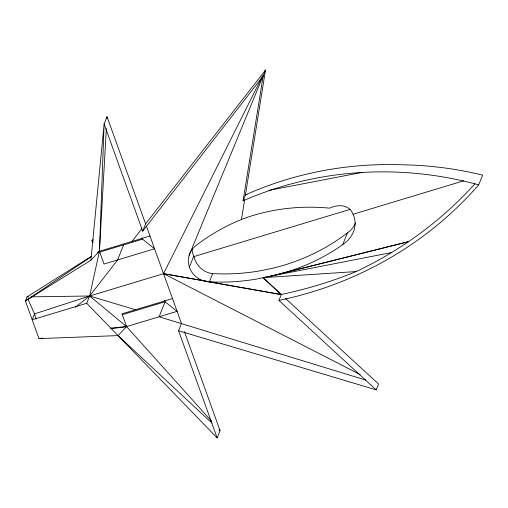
<?xml version="1.0" encoding="UTF-8"?>
<svg xmlns="http://www.w3.org/2000/svg" width="508" height="508" viewBox="0 0 508 508"><rect width="100%" height="100%" fill="white"/><g stroke="black" fill="none" stroke-linecap="round" stroke-linejoin="round"><path stroke-width="0.76" d="M106.35 128.588L99.435 251.263L89.624 295.999L86.728 303.289L32.182 319.767L34.519 313.9L27.94 299.028M106.934 118.301L107.023 116.719L145.606 223.876L142.704 231.159L104.121 124.003L107.023 116.719M164.541 300.342L165.056 301.765L177.101 311.347L126.568 326.612L118.034 335.604L38.964 338.607L25.4 300.933L90.9 260.255L104.121 124.003L99.435 251.263L104.038 264.039L154.572 248.774L142.519 239.185L142.011 237.769M243.084 200.831L245.453 194.875A347.002 330.219 16.6 0 1 401.815 164.782A348.78 334.848 2.9 0 1 482.6 175.108L478.72 184.861A346.856 328.936 21.7 0 0 243.084 200.831L263.163 75.959L265.5 70.085L145.606 223.876M244.678 199.574L241.465 219.551L236.95 221.374A205.6 194.977 21.7 0 0 196.24 245.339A21.139 20.047 21.7 0 0 189.141 255.295L188.379 259.353L188.5 263.506L189.503 267.576A21.139 20.047 21.7 0 0 205.067 281.21L281.286 294.564L262.998 277.743L257.651 278.86A205.6 194.977 21.7 0 1 209.359 281.781L163.538 273.672L89.624 295.999L34.519 313.9L36.03 319.068M245.421 194.964L265.5 70.085L264.433 72.212M91.389 256.337L27 296.907L25.4 300.933L91.573 256.54M123.596 244.907L117.615 259.937L89.624 295.999L75.343 307.232M189.382 267.113L193.739 256.172L192.564 252.908A22.689 17.437 19.4 0 1 192.157 249.199M184.417 331.654L220.053 430.625L217.157 437.915L178.568 330.759L181.47 323.469L146.374 226.009M209.359 281.781L212.611 273.609A205.6 194.977 21.7 0 0 260.902 270.688L272.688 268.23A205.6 194.977 21.7 0 0 347.409 232.886A22.206 22.187 -0.5 0 0 355.562 222.961M285.363 298.31L378.53 383.997L376.193 389.865L278.949 300.431L281.318 294.475A380.086 306.876 4.1 0 0 356.114 271.57A381.622 370.173 7 0 0 475.018 183.744M281.318 294.475L263.03 277.66L269.43 276.46A207.435 176.206 15.6 0 0 342.748 244.583L347.409 232.886M189.141 255.295L263.081 75.946M264.897 71.552L265.5 70.085M360.204 374.593L163.538 273.672L262.655 75.762M131.978 241.433L141.846 228.714M142.704 231.159L263.163 75.959M90.9 260.255L99.435 251.263L149.974 235.998M97.472 252.584L99.435 251.263L98.095 252.108M241.503 219.469L247.942 217.1A207.416 190.303 37.9 0 1 329.629 208.147A29.629 19.26 -49.5 0 1 351.282 210.852L353.416 214.77A29.166 25.514 -8.4 0 1 342.748 244.583M92.659 242.443L91.897 240.316L93.402 239.859M99.504 252.184L142.519 239.185M193.739 256.172L193.878 256.572L350.095 209.372M353.117 214.23L463.671 180.829M172.504 298.571L121.971 313.836L126.568 326.612L211.607 421.221M122.047 314.757L165.094 301.752L159.112 316.782L365.646 380.035M269.43 276.46L408.464 241.675L280.911 273.653M391.579 252.546L263.03 277.66L356.114 271.57M245.453 194.875L247.009 194.577M268.796 190.386L362.14 172.415M38.964 338.607L42.875 338.068M110.928 328.759L126.568 326.612L125.679 325.33M110.788 328.079L126.568 326.612L89.624 295.999L31.756 296.837M27 296.907L28.588 296.882M163.538 273.672L281.286 294.564M89.624 295.999L135.547 309.734M178.568 330.759L376.193 389.865M118.034 335.604L211.938 423.069M86.728 303.289L217.157 437.915M218.999 429.45L220.053 430.625M91.897 240.316L93.224 242.246M478.72 184.861A379.527 359.912 21.7 0 1 278.949 300.431M212.611 273.609A22.708 20.707 81.3 0 1 193.878 256.572"/></g></svg>
